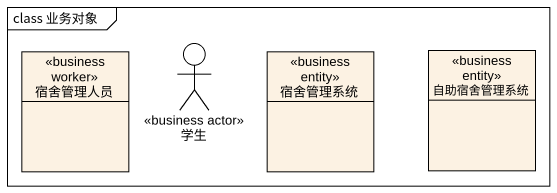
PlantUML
@startuml
mainframe class 业务对象
allowmixing
hide circle
hide empty members
class 宿舍管理人员 <<business worker>>
actor 学生 <<business actor>>
class 宿舍管理系统 <<business entity>>
class 自助宿舍管理系统 <<business entity>>
@enduml
